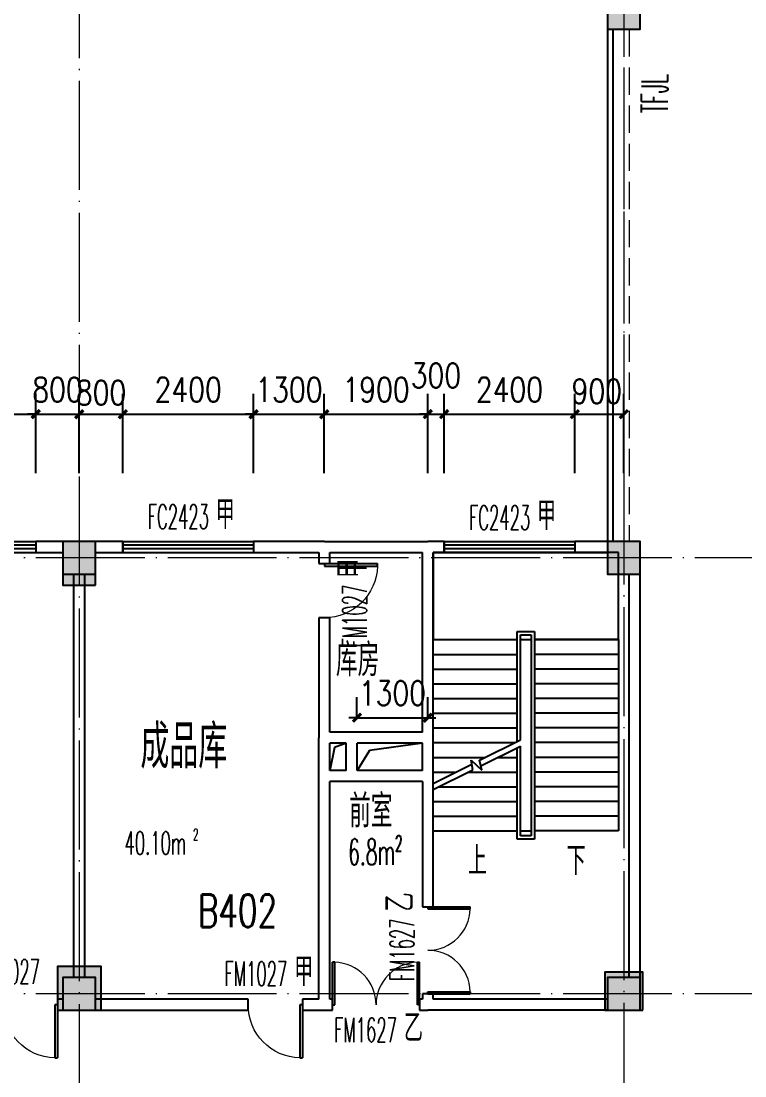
# Model space of a CAD drawing. Extents: x 1417642 to 3570900, y 124798 to 1191112.
# Drawn here: x 1563941 to 1577234, y 315712 to 335067 of the extents above; entities that cross this region are included whole.
import ezdxf

# ---------------------------------------------------------------- set-up
doc = ezdxf.new("R2010")
doc.units = 0
doc.header["$LTSCALE"] = 1000
doc.header["$MEASUREMENT"] = 0
doc.linetypes.add('DASH', pattern=[0.35, 0.25, -0.1])
doc.linetypes.add('DOTE', pattern=[2.42, 2, -0.2, 0.02, -0.2])
doc.layers.get('0').update_dxf_attribs({"linetype": 'CONTINUOUS'})
doc.layers.get('Defpoints').update_dxf_attribs({"linetype": 'CONTINUOUS'})
for name, color, linetype in [('colu', 2, 'CONTINUOUS'), ('COLUMN', 9, 'CONTINUOUS'), ('DIM_SYMB', 3, 'CONTINUOUS'), ('DOTE', 1, 'DOTE'), ('LATRINE', 6, 'CONTINUOUS'), ('PUB_DIM', 3, 'CONTINUOUS'), ('PUB_HATCH', 8, 'CONTINUOUS'), ('PUB_TEXT', 40, 'CONTINUOUS'), ('SPACE', 7, 'CONTINUOUS'), ('STAIR', 2, 'CONTINUOUS'), ('tiaozheng', 20, 'CONTINUOUS'), ('WALL', 4, 'CONTINUOUS'), ('WINDOW', 2, 'CONTINUOUS'), ('WINDOW_TEXT', 7, 'CONTINUOUS'), ('填充', 252, 'CONTINUOUS'), ('柱填充', 8, 'CONTINUOUS')]:
    doc.layers.add(name, color=color, linetype=linetype)
doc.styles.add('_TCH_DIM', font='ROMANS', dxfattribs={"width": 0.7, "bigfont": 'Z'})
doc.styles.add('_TCH_SPACE', font='ROMANS', dxfattribs={"width": 0.7, "height": 5, "bigfont": 'Z'})
doc.styles.add('_TCH_WINDOW', font='ROMANS.shx', dxfattribs={"width": 0.7, "height": 400, "bigfont": 'Z.shx'})
doc.styles.add('DIM_FONT', font='SIMPLEX.shx', dxfattribs={"width": 0.8})
doc.styles.add('Z', font='ROMANS', dxfattribs={"width": 0.7, "bigfont": 'Z'})
doc.dimstyles.new('DIMN150', dxfattribs={"dimscale": 1.5, "dimtxt": 300, "dimasz": 100, "dimexe": 250, "dimexo": 300, "dimgap": 150, "dimtad": 1, "dimdec": 0, "dimzin": 0, "dimdsep": 46, "dimtxsty": 'DIM_FONT', "dimblk": 'ARCHTICK', "dimcen": 0.09, "dimdle": 1.5, "dimclrt": 7, "dimazin": 2, "dimtfac": 1, "dimtdec": 0, "dimtix": 1, "dimtmove": 2, "dimatfit": 3, "dimldrblk": 'ARCHTICK', "dimfxl": 1, "dimtolj": 1, "dimtzin": 0, "dimarcsym": 0})

# ---------------------------------------------------------------- blocks, each defined once
blk = doc.blocks.new('i89')
at = {"layer": '柱填充'}
h = blk.add_hatch(color=256, dxfattribs=at)
h.paths.add_polyline_path([(1555333, 501498), (1555333, 502098), (1554733, 502098), (1554733, 501498)])
h.paths.add_polyline_path([(1525733, 501498), (1525733, 502098), (1525133, 502098), (1525133, 501498)])
h.paths.add_polyline_path([(1517733, 501498), (1517733, 502098), (1517133, 502098), (1517133, 501498)])
h.paths.add_polyline_path([(1509733, 501498), (1509733, 502098), (1509133, 502098), (1509133, 501498)])
h.paths.add_polyline_path([(1501733, 501498), (1501733, 502098), (1501133, 502098), (1501133, 501498)])
h.paths.add_polyline_path([(1498133, 501498), (1498133, 502098), (1497533, 502098), (1497533, 501498)])
h.paths.add_polyline_path([(1498133, 529448), (1498133, 530148), (1497433, 530148), (1497433, 529448)])
h.paths.add_polyline_path([(1498133, 537448), (1498133, 538148), (1497433, 538148), (1497433, 537448)])
h.paths.add_polyline_path([(1541783, 545398), (1541783, 546098), (1541083, 546098), (1541083, 545398)])
h.paths.add_polyline_path([(1565333, 559098), (1565333, 559698), (1564733, 559698), (1564733, 559098)])
h.paths.add_polyline_path([(1565383, 549098), (1565383, 549798), (1564683, 549798), (1564683, 549098)])
h.paths.add_polyline_path([(1565333, 545498), (1565333, 546098), (1564733, 546098), (1564733, 545498)])
h.paths.add_polyline_path([(1565383, 538098), (1564683, 538098), (1564683, 537498), (1565383, 537498)])
h.paths.add_polyline_path([(1565333, 529498), (1565333, 530098), (1564733, 530098), (1564733, 529498)])
h.paths.add_polyline_path([(1565333, 519498), (1565333, 520098), (1564733, 520098), (1564733, 519498)])
h.paths.add_polyline_path([(1565333, 511498), (1565333, 512098), (1564733, 512098), (1564733, 511498)])
h.paths.add_polyline_path([(1565333, 501498), (1565333, 502098), (1564733, 502098), (1564733, 501498)])
h.paths.add_polyline_path([(1555333, 559098), (1555333, 559698), (1554733, 559698), (1554733, 559098)])
h.paths.add_polyline_path([(1555333, 549098), (1555333, 549698), (1554733, 549698), (1554733, 549098)])
h.paths.add_polyline_path([(1555333, 545498), (1555333, 546098), (1554733, 546098), (1554733, 545498)])
h.paths.add_polyline_path([(1555333, 537498), (1555333, 538098), (1554733, 538098), (1554733, 537498)])
h.paths.add_polyline_path([(1555433, 529448), (1555433, 530148), (1554733, 530148), (1554733, 529448)])
h.paths.add_polyline_path([(1555433, 519448), (1555433, 520148), (1554733, 520148), (1554733, 519448)])
h.paths.add_polyline_path([(1555433, 511498), (1555433, 512198), (1554733, 512198), (1554733, 511498)])
h.paths.add_polyline_path([(1551733, 557298), (1551733, 557898), (1551133, 557898), (1551133, 557298)])
h.paths.add_polyline_path([(1551783, 549098), (1551783, 549798), (1551083, 549798), (1551083, 549098)])
h.paths.add_polyline_path([(1551733, 545498), (1551733, 546098), (1551133, 546098), (1551133, 545498)])
h.paths.add_polyline_path([(1551733, 537498), (1551733, 538098), (1551133, 538098), (1551133, 537498)])
h.paths.add_polyline_path([(1551733, 529498), (1551733, 530098), (1551133, 530098), (1551133, 529498)])
h.paths.add_polyline_path([(1551733, 519498), (1551733, 520098), (1551133, 520098), (1551133, 519498)])
h.paths.add_polyline_path([(1551783, 511498), (1551783, 512198), (1551083, 512198), (1551083, 511498)])
h.paths.add_polyline_path([(1551733, 501498), (1551733, 502098), (1551133, 502098), (1551133, 501498)])
h.paths.add_polyline_path([(1541733, 559098), (1541733, 559698), (1541133, 559698), (1541133, 559098)])
h.paths.add_polyline_path([(1541733, 557298), (1541733, 557898), (1541133, 557898), (1541133, 557298)])
h.paths.add_polyline_path([(1541783, 549098), (1541783, 549798), (1541083, 549798), (1541083, 549098)])
h.paths.add_polyline_path([(1541733, 537498), (1541733, 538298), (1541133, 538298), (1541133, 537498)])
h.paths.add_polyline_path([(1541733, 519298), (1541733, 520098), (1541133, 520098), (1541133, 519298)])
h.paths.add_polyline_path([(1541833, 511498), (1541833, 512298), (1541033, 512298), (1541033, 511498)])
h.paths.add_polyline_path([(1541733, 501498), (1541733, 502098), (1541133, 502098), (1541133, 501498)])
h.paths.add_polyline_path([(1533733, 559098), (1533733, 559698), (1533133, 559698), (1533133, 559098)])
h.paths.add_polyline_path([(1533783, 549098), (1533783, 549798), (1533083, 549798), (1533083, 549098)])
h.paths.add_polyline_path([(1533733, 545498), (1533733, 546098), (1533133, 546098), (1533133, 545498)])
h.paths.add_polyline_path([(1533733, 537498), (1533733, 538298), (1533133, 538298), (1533133, 537498)])
h.paths.add_polyline_path([(1533733, 519298), (1533733, 520098), (1533133, 520098), (1533133, 519298)])
h.paths.add_polyline_path([(1533833, 511498), (1533833, 512298), (1533033, 512298), (1533033, 511498)])
h.paths.add_polyline_path([(1533733, 501498), (1533733, 502098), (1533133, 502098), (1533133, 501498)])
h.paths.add_polyline_path([(1525733, 559098), (1525733, 559698), (1525133, 559698), (1525133, 559098)])
h.paths.add_polyline_path([(1525783, 549098), (1525783, 549798), (1525083, 549798), (1525083, 549098)])
h.paths.add_polyline_path([(1525733, 545498), (1525733, 546098), (1525133, 546098), (1525133, 545498)])
h.paths.add_polyline_path([(1525733, 537498), (1525733, 538298), (1525133, 538298), (1525133, 537498)])
h.paths.add_polyline_path([(1525733, 519298), (1525733, 520098), (1525133, 520098), (1525133, 519298)])
h.paths.add_polyline_path([(1525833, 511498), (1525833, 512298), (1525033, 512298), (1525033, 511498)])
h.paths.add_polyline_path([(1517733, 559098), (1517733, 559698), (1517133, 559698), (1517133, 559098)])
h.paths.add_polyline_path([(1517783, 549098), (1517783, 549798), (1517083, 549798), (1517083, 549098)])
h.paths.add_polyline_path([(1517733, 545498), (1517733, 546098), (1517133, 546098), (1517133, 545498)])
h.paths.add_polyline_path([(1517733, 537498), (1517733, 538298), (1517133, 538298), (1517133, 537498)])
h.paths.add_polyline_path([(1517733, 519298), (1517733, 520098), (1517133, 520098), (1517133, 519298)])
h.paths.add_polyline_path([(1517833, 511498), (1517833, 512298), (1517033, 512298), (1517033, 511498)])
h.paths.add_polyline_path([(1509733, 559098), (1509733, 559698), (1509133, 559698), (1509133, 559098)])
h.paths.add_polyline_path([(1509783, 549098), (1509783, 549798), (1509083, 549798), (1509083, 549098)])
h.paths.add_polyline_path([(1509733, 545498), (1509733, 546098), (1509133, 546098), (1509133, 545498)])
h.paths.add_polyline_path([(1509733, 537498), (1509733, 538298), (1509133, 538298), (1509133, 537498)])
h.paths.add_polyline_path([(1509733, 519298), (1509733, 520098), (1509133, 520098), (1509133, 519298)])
h.paths.add_polyline_path([(1509833, 511498), (1509833, 512298), (1509033, 512298), (1509033, 511498)])
h.paths.add_polyline_path([(1509733, 480798), (1509733, 481398), (1509133, 481398), (1509133, 480798)])
h.paths.add_polyline_path([(1501733, 559098), (1501733, 559698), (1501133, 559698), (1501133, 559098)])
h.paths.add_polyline_path([(1501733, 549098), (1501733, 549698), (1501133, 549698), (1501133, 549098)])
h.paths.add_polyline_path([(1501733, 545498), (1501733, 546098), (1501133, 546098), (1501133, 545498)])
h.paths.add_polyline_path([(1501733, 537498), (1501733, 538098), (1501133, 538098), (1501133, 537498)])
h.paths.add_polyline_path([(1501733, 529498), (1501733, 530098), (1501133, 530098), (1501133, 529498)])
h.paths.add_polyline_path([(1501733, 519498), (1501733, 520098), (1501133, 520098), (1501133, 519498)])
h.paths.add_polyline_path([(1501833, 511498), (1501833, 512198), (1501133, 512198), (1501133, 511498)])
h.paths.add_polyline_path([(1501733, 480798), (1501733, 481398), (1501133, 481398), (1501133, 480798)])
h.paths.add_polyline_path([(1498133, 559098), (1498133, 559698), (1497533, 559698), (1497533, 559098)])
h.paths.add_polyline_path([(1498183, 549098), (1498183, 549798), (1497483, 549798), (1497483, 549098)])
h.paths.add_polyline_path([(1498133, 545498), (1498133, 546098), (1497533, 546098), (1497533, 545498)])
h.paths.add_polyline_path([(1498133, 519448), (1498133, 520148), (1497433, 520148), (1497433, 519448)])
h.paths.add_polyline_path([(1498133, 511448), (1498133, 512148), (1497433, 512148), (1497433, 511448)])
h.paths.add_polyline_path([(1498133, 480798), (1498133, 481398), (1497533, 481398), (1497533, 480798)])
h.paths.add_polyline_path([(1488133, 559098), (1488133, 559698), (1487533, 559698), (1487533, 559098)])
h.paths.add_polyline_path([(1488233, 549098), (1488233, 549798), (1487533, 549798), (1487533, 549098)])
h.paths.add_polyline_path([(1488133, 545498), (1488133, 546098), (1487533, 546098), (1487533, 545498)])
h.paths.add_polyline_path([(1488133, 537498), (1488133, 538098), (1487533, 538098), (1487533, 537498)])
h.paths.add_polyline_path([(1488133, 529498), (1488133, 530098), (1487533, 530098), (1487533, 529498)])
h.paths.add_polyline_path([(1488133, 519498), (1488133, 520098), (1487533, 520098), (1487533, 519498)])
h.paths.add_polyline_path([(1488133, 511498), (1488133, 512098), (1487533, 512098), (1487533, 511498)])
h.paths.add_polyline_path([(1488133, 501498), (1488133, 502098), (1487533, 502098), (1487533, 501498)])
h.paths.add_polyline_path([(1488133, 480798), (1488133, 481398), (1487533, 481398), (1487533, 480798)])
h.paths.add_polyline_path([(1498133, 484398), (1498133, 485198), (1497433, 485198), (1497433, 484398)])
h.paths.add_polyline_path([(1498134, 496298), (1498134, 497098), (1497433, 497098), (1497433, 496298)])
h.paths.add_polyline_path([(1487533, 497098), (1487533, 496298), (1488233, 496298), (1488233, 497098)])
h.paths.add_polyline_path([(1487533, 485198), (1487533, 484398), (1488233, 484398), (1488233, 485198)])
h.paths.add_polyline_path([(1509733, 496298), (1509733, 497098), (1509033, 497098), (1509033, 496298)])
h.paths.add_polyline_path([(1509733, 484398), (1509733, 485198), (1509033, 485198), (1509033, 484398)])
at = {"layer": 'colu'}
for points in [[(1551733, 529498), (1551733, 530098), (1551133, 530098), (1551133, 529498)], [(1541733, 519298), (1541733, 520098), (1541133, 520098), (1541133, 519298)], [(1551733, 519498), (1551733, 520098), (1551133, 520098), (1551133, 519498)], [(1541833, 511498), (1541833, 512298), (1541033, 512298), (1541033, 511498)], [(1551783, 511498), (1551783, 512198), (1551083, 512198), (1551083, 511498)]]:
    blk.add_lwpolyline(points, close=True, dxfattribs=at)
blk = doc.blocks.new('_ArchTick')
at = {"color": 0, "linetype": 'ByBlock', "const_width": 0.4}
blk.add_lwpolyline([(-0.5, -0.5), (0.5, 0.5)], dxfattribs=at)
blk = doc.blocks.new('*D930')
at = {"layer": 'Defpoints', "color": 0}
for p in [(1571410, 322285), (1570110, 321817), (1571410, 321817)]:
    blk.add_point(p, dxfattribs=at)
at = {"layer": 'PUB_DIM', "color": 0, "lineweight": -2}
for p, q in [((1570110, 322267), (1570110, 322660)), ((1571410, 322267), (1571410, 322660)), ((1570110, 322285), (1569960, 322285)), ((1570110, 322285), (1571410, 322285)), ((1571410, 322285), (1571560, 322285))]:
    blk.add_line(p, q, dxfattribs=at)
at = {"layer": 'PUB_DIM', "color": 0, "lineweight": -2, "xscale": 150, "yscale": 150, "zscale": 150}
blk.add_blockref('_ArchTick', (1570110, 322285), dxfattribs=at)
at = {"layer": 'PUB_DIM', "color": 0, "lineweight": -2, "xscale": 150, "yscale": 150, "zscale": 150, "rotation": 180}
blk.add_blockref('_ArchTick', (1571410, 322285), dxfattribs=at)
at = {"layer": 'PUB_DIM', "color": 7, "insert": (1570760, 322735), "char_height": 450, "attachment_point": 5, "style": 'DIM_FONT'}
blk.add_mtext('\\A1;1300', dxfattribs=at)
blk = doc.blocks.new('*D1508')
at = {"layer": 'Defpoints', "color": 0}
for p in [(1564210, 327854), (1561810, 326319), (1564210, 326319)]:
    blk.add_point(p, dxfattribs=at)
at = {"layer": 'PUB_DIM', "color": 0, "lineweight": -2}
for p, q in [((1561810, 326769), (1561810, 328229)), ((1564210, 326769), (1564210, 328229)), ((1561808, 327854), (1564213, 327854))]:
    blk.add_line(p, q, dxfattribs=at)
at = {"layer": 'PUB_DIM', "color": 0, "lineweight": -2, "xscale": 150, "yscale": 150, "zscale": 150, "rotation": 180}
blk.add_blockref('_ArchTick', (1561810, 327854), dxfattribs=at)
at = {"layer": 'PUB_DIM', "color": 0, "lineweight": -2, "xscale": 150, "yscale": 150, "zscale": 150}
blk.add_blockref('_ArchTick', (1564210, 327854), dxfattribs=at)
at = {"layer": 'PUB_DIM', "color": 7, "insert": (1563010, 328304), "char_height": 450, "attachment_point": 5, "style": 'DIM_FONT'}
blk.add_mtext('\\A1;2400', dxfattribs=at)
blk = doc.blocks.new('*D1509')
at = {"layer": 'Defpoints', "color": 0}
for p in [(1565010, 327854), (1564210, 326319), (1565010, 326319)]:
    blk.add_point(p, dxfattribs=at)
at = {"layer": 'PUB_DIM', "color": 0, "lineweight": -2}
for p, q in [((1564210, 326769), (1564210, 328229)), ((1565010, 326769), (1565010, 328229)), ((1564210, 327854), (1564060, 327854)), ((1564210, 327854), (1565010, 327854)), ((1565010, 327854), (1565160, 327854))]:
    blk.add_line(p, q, dxfattribs=at)
at = {"layer": 'PUB_DIM', "color": 0, "lineweight": -2, "xscale": 150, "yscale": 150, "zscale": 150}
blk.add_blockref('_ArchTick', (1564210, 327854), dxfattribs=at)
at = {"layer": 'PUB_DIM', "color": 0, "lineweight": -2, "xscale": 150, "yscale": 150, "zscale": 150, "rotation": 180}
blk.add_blockref('_ArchTick', (1565010, 327854), dxfattribs=at)
at = {"layer": 'PUB_DIM', "color": 7, "insert": (1564610, 328304), "char_height": 450, "attachment_point": 5, "style": 'DIM_FONT'}
blk.add_mtext('\\A1;800', dxfattribs=at)
blk = doc.blocks.new('*D1510')
at = {"layer": 'Defpoints', "color": 0}
for p in [(1565810, 327854), (1565010, 326319), (1565810, 326319)]:
    blk.add_point(p, dxfattribs=at)
at = {"layer": 'PUB_DIM', "color": 0, "lineweight": -2}
for p, q in [((1565010, 326769), (1565010, 328229)), ((1565810, 326769), (1565810, 328229)), ((1565008, 327854), (1565813, 327854))]:
    blk.add_line(p, q, dxfattribs=at)
at = {"layer": 'PUB_DIM', "color": 0, "lineweight": -2, "xscale": 150, "yscale": 150, "zscale": 150, "rotation": 180}
blk.add_blockref('_ArchTick', (1565010, 327854), dxfattribs=at)
at = {"layer": 'PUB_DIM', "color": 0, "lineweight": -2, "xscale": 150, "yscale": 150, "zscale": 150}
blk.add_blockref('_ArchTick', (1565810, 327854), dxfattribs=at)
at = {"layer": 'PUB_DIM', "color": 7, "insert": (1565410, 328249), "char_height": 450, "attachment_point": 5, "style": 'DIM_FONT'}
blk.add_mtext('\\A1;800', dxfattribs=at)
blk = doc.blocks.new('*D1511')
at = {"layer": 'Defpoints', "color": 0}
for p in [(1568210, 327854), (1565810, 326319), (1568210, 326319)]:
    blk.add_point(p, dxfattribs=at)
at = {"layer": 'PUB_DIM', "color": 0, "lineweight": -2}
for p, q in [((1565810, 326769), (1565810, 328229)), ((1568210, 326769), (1568210, 328229)), ((1565808, 327854), (1568213, 327854))]:
    blk.add_line(p, q, dxfattribs=at)
at = {"layer": 'PUB_DIM', "color": 0, "lineweight": -2, "xscale": 150, "yscale": 150, "zscale": 150, "rotation": 180}
blk.add_blockref('_ArchTick', (1565810, 327854), dxfattribs=at)
at = {"layer": 'PUB_DIM', "color": 0, "lineweight": -2, "xscale": 150, "yscale": 150, "zscale": 150}
blk.add_blockref('_ArchTick', (1568210, 327854), dxfattribs=at)
at = {"layer": 'PUB_DIM', "color": 7, "insert": (1567010, 328304), "char_height": 450, "attachment_point": 5, "style": 'DIM_FONT'}
blk.add_mtext('\\A1;2400', dxfattribs=at)
blk = doc.blocks.new('*D1512')
at = {"layer": 'Defpoints', "color": 0}
for p in [(1569510, 327854), (1568210, 326319), (1569510, 326319)]:
    blk.add_point(p, dxfattribs=at)
at = {"layer": 'PUB_DIM', "color": 0, "lineweight": -2}
for p, q in [((1568210, 326769), (1568210, 328229)), ((1569510, 326769), (1569510, 328229)), ((1568210, 327854), (1568060, 327854)), ((1568210, 327854), (1569510, 327854)), ((1569510, 327854), (1569660, 327854))]:
    blk.add_line(p, q, dxfattribs=at)
at = {"layer": 'PUB_DIM', "color": 0, "lineweight": -2, "xscale": 150, "yscale": 150, "zscale": 150}
blk.add_blockref('_ArchTick', (1568210, 327854), dxfattribs=at)
at = {"layer": 'PUB_DIM', "color": 0, "lineweight": -2, "xscale": 150, "yscale": 150, "zscale": 150, "rotation": 180}
blk.add_blockref('_ArchTick', (1569510, 327854), dxfattribs=at)
at = {"layer": 'PUB_DIM', "color": 7, "insert": (1568860, 328304), "char_height": 450, "attachment_point": 5, "style": 'DIM_FONT'}
blk.add_mtext('\\A1;1300', dxfattribs=at)
blk = doc.blocks.new('*D1513')
at = {"layer": 'Defpoints', "color": 0}
for p in [(1571410, 327854), (1569510, 326319), (1571410, 326319)]:
    blk.add_point(p, dxfattribs=at)
at = {"layer": 'PUB_DIM', "color": 0, "lineweight": -2}
for p, q in [((1569510, 326769), (1569510, 328229)), ((1571410, 326769), (1571410, 328229)), ((1569508, 327854), (1571413, 327854))]:
    blk.add_line(p, q, dxfattribs=at)
at = {"layer": 'PUB_DIM', "color": 0, "lineweight": -2, "xscale": 150, "yscale": 150, "zscale": 150, "rotation": 180}
blk.add_blockref('_ArchTick', (1569510, 327854), dxfattribs=at)
at = {"layer": 'PUB_DIM', "color": 0, "lineweight": -2, "xscale": 150, "yscale": 150, "zscale": 150}
blk.add_blockref('_ArchTick', (1571410, 327854), dxfattribs=at)
at = {"layer": 'PUB_DIM', "color": 7, "insert": (1570460, 328304), "char_height": 450, "attachment_point": 5, "style": 'DIM_FONT'}
blk.add_mtext('\\A1;1900', dxfattribs=at)
blk = doc.blocks.new('*D1514')
at = {"layer": 'Defpoints', "color": 0}
for p in [(1571710, 327854), (1571410, 326319), (1571710, 326319)]:
    blk.add_point(p, dxfattribs=at)
at = {"layer": 'PUB_DIM', "color": 0, "lineweight": -2}
for p, q in [((1571410, 326769), (1571410, 328229)), ((1571710, 326769), (1571710, 328229)), ((1571410, 327854), (1571260, 327854)), ((1571410, 327854), (1571710, 327854)), ((1571710, 327854), (1571860, 327854))]:
    blk.add_line(p, q, dxfattribs=at)
at = {"layer": 'PUB_DIM', "color": 0, "lineweight": -2, "xscale": 150, "yscale": 150, "zscale": 150}
blk.add_blockref('_ArchTick', (1571410, 327854), dxfattribs=at)
at = {"layer": 'PUB_DIM', "color": 0, "lineweight": -2, "xscale": 150, "yscale": 150, "zscale": 150, "rotation": 180}
blk.add_blockref('_ArchTick', (1571710, 327854), dxfattribs=at)
at = {"layer": 'PUB_DIM', "color": 7, "insert": (1571560, 328565), "char_height": 450, "attachment_point": 5, "style": 'DIM_FONT'}
blk.add_mtext('\\A1;300', dxfattribs=at)
blk = doc.blocks.new('*D1515')
at = {"layer": 'Defpoints', "color": 0}
for p in [(1574110, 327854), (1571710, 326319), (1574110, 326319)]:
    blk.add_point(p, dxfattribs=at)
at = {"layer": 'PUB_DIM', "color": 0, "lineweight": -2}
for p, q in [((1571710, 326769), (1571710, 328229)), ((1574110, 326769), (1574110, 328229)), ((1571708, 327854), (1574113, 327854))]:
    blk.add_line(p, q, dxfattribs=at)
at = {"layer": 'PUB_DIM', "color": 0, "lineweight": -2, "xscale": 150, "yscale": 150, "zscale": 150, "rotation": 180}
blk.add_blockref('_ArchTick', (1571710, 327854), dxfattribs=at)
at = {"layer": 'PUB_DIM', "color": 0, "lineweight": -2, "xscale": 150, "yscale": 150, "zscale": 150}
blk.add_blockref('_ArchTick', (1574110, 327854), dxfattribs=at)
at = {"layer": 'PUB_DIM', "color": 7, "insert": (1572910, 328304), "char_height": 450, "attachment_point": 5, "style": 'DIM_FONT'}
blk.add_mtext('\\A1;2400', dxfattribs=at)
blk = doc.blocks.new('*D1516')
at = {"layer": 'Defpoints', "color": 0}
for p in [(1575010, 327854), (1574110, 326319), (1575010, 326319)]:
    blk.add_point(p, dxfattribs=at)
at = {"layer": 'PUB_DIM', "color": 0, "lineweight": -2}
for p, q in [((1574110, 326769), (1574110, 328229)), ((1575010, 326769), (1575010, 328229)), ((1574108, 327854), (1575013, 327854))]:
    blk.add_line(p, q, dxfattribs=at)
at = {"layer": 'PUB_DIM', "color": 0, "lineweight": -2, "xscale": 150, "yscale": 150, "zscale": 150, "rotation": 180}
blk.add_blockref('_ArchTick', (1574110, 327854), dxfattribs=at)
at = {"layer": 'PUB_DIM', "color": 0, "lineweight": -2, "xscale": 150, "yscale": 150, "zscale": 150}
blk.add_blockref('_ArchTick', (1575010, 327854), dxfattribs=at)
at = {"layer": 'PUB_DIM', "color": 7, "insert": (1574514, 328274), "char_height": 450, "attachment_point": 5, "style": 'DIM_FONT'}
blk.add_mtext('\\A1;900', dxfattribs=at)
blk = doc.blocks.new('_FZH')
blk.add_lwpolyline([(-0.5, -0.5), (0.5, -0.5), (0.5, 0.5), (-0.5, 0.5)], close=True)
at = {"layer": 'PUB_HATCH'}
blk.add_solid([(-0.5, -0.5), (0.5, -0.5), (-0.5, 0.5), (0.5, 0.5)], dxfattribs=at)
blk = doc.blocks.new('$TCHSYS$WIN2D')
for p, q in [((-0.5, 0.5), (0.5, 0.5)), ((-0.5, 0.5), (-0.5, -0.5)), ((0.5, 0.5), (0.5, -0.5)), ((0.5, 0.1667), (-0.5, 0.1667)), ((0.5, -0.1667), (-0.5, -0.1667)), ((-0.5, -0.5), (0.5, -0.5))]:
    blk.add_line(p, q)
blk = doc.blocks.new('$DorLib2D$00000001')
for p, q in [((0.45, 0.975), (0.5, 0.975)), ((0.45, 0), (0.45, 0.975)), ((0.5, 0), (0.5, 0.975)), ((0.5, 0), (0.45, 0))]:
    blk.add_line(p, q)
at = {"lineweight": 13}
blk.add_arc((0.475, 0), 0.975, 91.4693, 180, dxfattribs=at)
blk = doc.blocks.new('$DorLib2D$00000002')
for p, q in [((-0.5, 0), (-0.5, 0.4875)), ((-0.475, 0.4875), (-0.5, 0.4875)), ((-0.475, 0), (-0.475, 0.4875)), ((0.475, 0), (0.475, 0.4875)), ((0.475, 0.4875), (0.5, 0.4875)), ((0.5, 0), (0.5, 0.4875)), ((-0.5, 0), (-0.475, 0)), ((0.5, 0), (0.475, 0))]:
    blk.add_line(p, q)
at = {"lineweight": 13}
for centre, start, end in [((-0.4875, 0), 0, 88.53072), ((0.4875, 0), 91.46928, 180)]:
    blk.add_arc(centre, 0.4875, start, end, dxfattribs=at)

msp = doc.modelspace()

# ---------------------------------------------------------------- linework, layer by layer
at = {"layer": 'DIM_SYMB'}
for points in [[(1574110.3, 320072, 0, 0, 0), (1574110.3, 324517, 0, 0, 0), (1572310.3, 324517, 0, 0, 0), (1572310.3, 322007, 120, 0, 0), (1572310.3, 321557, 0, 0, 0)], [(1572310.3, 320072, 0, 0, 0), (1572310.3, 320837, 120, 0, 0), (1572310.3, 321287, 0, 0, 0)]]:
    msp.add_lwpolyline(points, format="xyseb", dxfattribs=at)
at = {"layer": 'DOTE', "lineweight": 0}
for points in [[(1565010.3, 370268.3), (1565010.3, 259645.1)], [(1575010.3, 370290.5), (1575010.3, 259645.1)], [(1597673.8, 325217), (1501410.3, 325217)], [(1597673.8, 317217), (1501410.3, 317217)]]:
    msp.add_lwpolyline(points, dxfattribs=at)
at = {"layer": 'LATRINE', "linetype": 'DASH', "lineweight": 0, "ltscale": 2}
for p, q in [((1575010.3, 334917), (1575010.3, 325517)), ((1575110.3, 334917), (1575110.3, 325517))]:
    msp.add_line(p, q, dxfattribs=at)
at = {"layer": 'STAIR'}
for p, q in [((1574710.3, 342917), (1574710.3, 325517)), ((1574810.3, 334917), (1574810.3, 325517)), ((1574910.3, 325317), (1571510.3, 325317)), ((1571510.3, 325317), (1571510.3, 323717)), ((1574910.3, 323717), (1574910.3, 325317)), ((1573050.3, 321846.2), (1573050.3, 323867)), ((1573050.3, 323867), (1573370.3, 323867)), ((1573370.3, 323867), (1573370.3, 320057)), ((1571510.3, 321079.6), (1571510.3, 323717)), ((1571510.3, 323717), (1573050.3, 323717)), ((1571510.3, 323717), (1573050.3, 323717)), ((1573110.3, 321876.1), (1573110.3, 323807)), ((1573110.3, 323807), (1573310.3, 323807)), ((1573110.3, 321876.1), (1573110.3, 323717)), ((1573110.3, 323717), (1573310.3, 323717)), ((1573310.3, 323807), (1573310.3, 320117)), ((1573310.3, 323717), (1573310.3, 320207)), ((1574910.3, 323717), (1573370.3, 323717)), ((1573370.3, 323717), (1574910.3, 323717)), ((1574910.3, 323717), (1574910.3, 320207)), ((1571510.3, 323447), (1573050.3, 323447)), ((1574910.3, 323447), (1573370.3, 323447)), ((1571510.3, 323177), (1573050.3, 323177)), ((1574910.3, 323177), (1573370.3, 323177)), ((1571510.3, 322907), (1573050.3, 322907)), ((1574910.3, 322907), (1573370.3, 322907)), ((1571510.3, 322637), (1573050.3, 322637)), ((1574910.3, 322637), (1573370.3, 322637)), ((1571510.3, 322367), (1573050.3, 322367)), ((1574910.3, 322367), (1573370.3, 322367)), ((1571510.3, 322097), (1573050.3, 322097)), ((1574910.3, 322097), (1573370.3, 322097)), ((1572362.5, 321503.8), (1573110.3, 321876.1)), ((1571510.3, 321827), (1573011.6, 321827)), ((1572383.1, 321402.4), (1573110.3, 321764.4)), ((1573050.3, 320057), (1573050.3, 321734.5)), ((1573110.3, 320207), (1573110.3, 321764.4)), ((1573110.3, 320117), (1573110.3, 321764.4)), ((1574910.3, 321827), (1573370.3, 321827)), ((1571510.3, 321557), (1572469.3, 321557)), ((1572240.1, 321331.2), (1572204.7, 321506.1)), ((1572204.7, 321506.1), (1572399.7, 321320.8)), ((1572399.7, 321320.8), (1572362.5, 321503.8)), ((1572693.7, 321557), (1573050.3, 321557)), ((1574910.3, 321557), (1573370.3, 321557)), ((1571510.3, 321079.6), (1572219.6, 321432.7)), ((1571510.3, 320967.9), (1572240.1, 321331.2)), ((1571510.3, 321287), (1571926.9, 321287)), ((1572151.3, 321287), (1573050.3, 321287)), ((1574910.3, 321287), (1573370.3, 321287)), ((1571510.3, 320207), (1571510.3, 320967.9)), ((1571608.9, 321017), (1573050.3, 321017)), ((1574910.3, 321017), (1573370.3, 321017)), ((1571510.3, 320747), (1573050.3, 320747)), ((1574910.3, 320747), (1573370.3, 320747)), ((1571510.3, 320477), (1573050.3, 320477)), ((1574910.3, 320477), (1573370.3, 320477)), ((1571510.3, 320207), (1573050.3, 320207)), ((1573110.3, 320207), (1573310.3, 320207)), ((1574910.3, 320207), (1573370.3, 320207)), ((1573370.3, 320057), (1573050.3, 320057)), ((1573310.3, 320117), (1573110.3, 320117))]:
    msp.add_line(p, q, dxfattribs=at)
at = {"layer": 'tiaozheng', "color": 2}
for p, q in [((1569693.9, 321735.6), (1569610.3, 321317)), ((1569910.3, 321817), (1569693.9, 321735.6)), ((1571310.3, 321817), (1570337.7, 321680.3)), ((1570337.7, 321680.3), (1570110.3, 321317))]:
    msp.add_line(p, q, dxfattribs=at)
at = {"layer": 'WALL'}
for p, q in [((1564710.3, 325517), (1564210.3, 325517)), ((1564210.3, 325517), (1564210.3, 325317)), ((1565810.3, 325517), (1565310.3, 325517)), ((1565810.3, 325317), (1565810.3, 325517)), ((1569510.3, 325517), (1568210.3, 325517)), ((1568210.3, 325517), (1568210.3, 325317)), ((1569510.3, 325517), (1571410.3, 325517)), ((1571710.3, 325517), (1571410.3, 325517)), ((1571710.3, 325317), (1571710.3, 325517)), ((1574710.3, 325517), (1574110.3, 325517)), ((1574110.3, 325517), (1574110.3, 325317)), ((1564210.3, 325317), (1564710.3, 325317)), ((1565310.3, 325317), (1565810.3, 325317)), ((1568210.3, 325317), (1569410.3, 325317)), ((1569410.3, 325317), (1569410.3, 325117)), ((1569610.3, 325317), (1571310.3, 325317)), ((1569610.3, 325117), (1569610.3, 325317)), ((1571310.3, 322017), (1571310.3, 325317)), ((1571510.3, 325317), (1571710.3, 325317)), ((1571510.3, 321917), (1571510.3, 325317)), ((1574110.3, 325317), (1574710.3, 325317)), ((1569410.3, 325117), (1569610.3, 325117)), ((1564910.3, 317517), (1564910.3, 324917)), ((1565110.3, 317517), (1565110.3, 324917)), ((1575110.3, 317517), (1575110.3, 324917)), ((1575310.3, 317517), (1575310.3, 324917)), ((1569610.3, 324117), (1569410.3, 324117)), ((1569410.3, 324117), (1569410.3, 321917)), ((1569610.3, 322017), (1569610.3, 324117)), ((1569410.3, 321217), (1569410.3, 321917)), ((1570010.3, 322017), (1569610.3, 322017)), ((1571310.3, 322017), (1570010.3, 322017)), ((1571510.3, 321217), (1571510.3, 321917)), ((1569610.3, 321317), (1569610.3, 321817)), ((1569910.3, 321817), (1569610.3, 321817)), ((1569910.3, 321317), (1569910.3, 321817)), ((1570110.3, 321317), (1570110.3, 321817)), ((1571310.3, 321817), (1570110.3, 321817)), ((1571310.3, 321317), (1571310.3, 321817)), ((1569910.3, 321317), (1569610.3, 321317)), ((1571310.3, 321317), (1570110.3, 321317)), ((1569410.3, 317117), (1569410.3, 321217)), ((1569610.3, 317117), (1569610.3, 321117)), ((1570010.3, 321117), (1569610.3, 321117)), ((1571310.3, 321117), (1570010.3, 321117)), ((1571310.3, 321117), (1571310.3, 318817)), ((1571510.3, 318817), (1571510.3, 321217)), ((1571310.3, 318817), (1571510.3, 318817)), ((1564710.3, 317117), (1564610.3, 317117)), ((1564610.3, 317117), (1564610.3, 316917)), ((1568110.3, 317117), (1565310.3, 317117)), ((1568110.3, 316917), (1568110.3, 317117)), ((1569410.3, 317117), (1569110.3, 317117)), ((1569110.3, 317117), (1569110.3, 316917)), ((1569660.3, 317117), (1569610.3, 317117)), ((1569660.3, 316917), (1569660.3, 317117)), ((1571310.3, 317117), (1571260.3, 317117)), ((1571260.3, 317117), (1571260.3, 316917)), ((1571510.3, 317217), (1571310.3, 317217)), ((1571310.3, 317217), (1571310.3, 317117)), ((1571510.3, 317117), (1571510.3, 317217)), ((1574710.3, 317117), (1571510.3, 317117)), ((1564610.3, 316917), (1564710.3, 316917)), ((1565310.3, 316917), (1568110.3, 316917)), ((1569110.3, 316917), (1569510.3, 316917)), ((1569510.3, 316917), (1569660.3, 316917)), ((1571260.3, 316917), (1571410.3, 316917)), ((1574710.3, 316917), (1571410.3, 316917))]:
    msp.add_line(p, q, dxfattribs=at)

# ---------------------------------------------------------------- block references
at = {"layer": 'COLUMN', "lineweight": 0, "xscale": 600, "yscale": 600, "zscale": 600}
for p in [(1575010.3, 335217), (1565010.3, 325217), (1575010.3, 325217), (1565010.3, 317217), (1575010.3, 317217)]:
    msp.add_blockref('_FZH', p, dxfattribs=at)
at = {"layer": 'tiaozheng'}
msp.add_blockref('i89', (23577.2, -194581.3), dxfattribs=at)
at = {"layer": 'WINDOW', "color": 2, "xscale": 2400, "yscale": 200, "zscale": 2400}
for p in [(1563010.3, 325417), (1567010.3, 325417), (1572910.3, 325417)]:
    msp.add_blockref('$TCHSYS$WIN2D', p, dxfattribs=at)
at = {"layer": 'WINDOW', "lineweight": 0}
for name, p, xscale, yscale, zscale, rotation in [('$DorLib2D$00000001', (1569510.3, 324617), 1000, -1000, 1000, 90), ('$DorLib2D$00000002', (1571410.3, 318017), -1600, -1600, -1600, 90), ('$DorLib2D$00000002', (1570460.3, 317017), -1600, -1600, -1600, 180), ('$DorLib2D$00000001', (1568610.3, 317017), -1000, 1000, -1000, 180)]:
    msp.add_blockref(name, p, dxfattribs=dict(at, xscale=xscale, yscale=yscale, zscale=zscale, rotation=rotation))
ref = msp.add_blockref('$DorLib2D$00000001', (1564110.3, 317017), dxfattribs=dict(at, xscale=-1000, yscale=1000, zscale=-1000, rotation=180))
ref.add_attrib('A', 'M1027', (1563304.7, 317402), dxfattribs={"layer": 'WINDOW_TEXT', "lineweight": 0, "height": 446.25, "style": '_TCH_WINDOW', "width": 0.494118})

# ---------------------------------------------------------------- texts
at = {"layer": 'PUB_TEXT', "style": 'Z', "width": 0.525}
msp.add_text('TFJL', height=480, rotation=90, dxfattribs=at).set_placement((1575815.4, 333376.1))
at = {"layer": 'PUB_TEXT'}
for s, height, style, width, p in [('库房', 600, 'Z', 0.7, (1569723.8, 323044.1)), ('前室', 600, 'Z', 0.7, (1569965.3, 320271.7)), ('6.8m%%178', 480, 'Z', 0.525, (1569948.3, 319582.8, 0)), ('上', 525, '_TCH_DIM', 0.7, (1572146.8, 319396.8)), ('下', 525, '_TCH_DIM', 0.7, (1573961.3, 319396.8))]:
    msp.add_text(s, height=height, dxfattribs=dict(at, style=style, width=width)).set_placement(p)
at = {"layer": 'PUB_TEXT', "color": 1, "lineweight": 60, "style": 'Z', "width": 0.7}
msp.add_text('B402', height=600, dxfattribs=at).set_placement((1567186.2, 318443.5))
at = {"layer": 'SPACE', "style": '_TCH_SPACE', "width": 0.525}
for s, height, p in [('40.10m', 420, (1565842, 319774.3)), ('2', 210, (1567102, 320036.8))]:
    msp.add_text(s, height=height, dxfattribs=at).set_placement(p)
at = {"layer": 'WINDOW_TEXT', "color": 2, "style": '_TCH_WINDOW'}
for s, height, width, p in [('FC2423', 446.25, 0.494118, (1566266.9, 325749.8)), ('甲', 525, 0.7, (1567516.4, 325749.8)), ('FC2423', 446.25, 0.494118, (1572166.9, 325729.2)), ('甲', 525, 0.7, (1573416.4, 325729.2))]:
    msp.add_text(s, height=height, dxfattribs=dict(at, width=width)).set_placement(p)
at = {"layer": 'WINDOW_TEXT', "style": '_TCH_WINDOW'}
for s, height, width, p in [('甲', 525, 0.7, (1570288.7, 324852.3)), ('FM1027', 446.25, 0.494118, (1570288.7, 323571.3)), ('乙', 525, 0.7, (1571160.3, 318728.7)), ('FM1627', 446.25, 0.494118, (1571160.3, 317447.7))]:
    msp.add_text(s, height=height, rotation=90, dxfattribs=dict(at, width=width)).set_placement(p)
for s, height, width, p in [('甲', 525, 0.7, (1568957.8, 317362.6)), ('FM1027', 446.25, 0.494118, (1567676.8, 317362.6)), ('乙', 525, 0.7, (1570972, 316333.6)), ('FM1627', 446.25, 0.494118, (1569691, 316333.6))]:
    msp.add_text(s, height=height, dxfattribs=dict(at, width=width)).set_placement(p)
at = {"layer": '填充', "insert": (1566132, 322155), "char_height": 800, "width": 2242.321, "attachment_point": 1, "style": '_TCH_WINDOW'}
msp.add_mtext('{\\C2;成品库}', dxfattribs=at)

# ---------------------------------------------------------------- dimensions: what is measured, and where the dimension line sits
at = {"layer": 'PUB_DIM'}
for base, p1, p2, picture, middle in [((1571710.3, 327854.3), (1571410.3, 326318.5), (1571710.3, 326318.5), '*D1514', (1571560.3, 328564.8)), ((1565810.3, 327854.3), (1565010.3, 326318.5), (1565810.3, 326318.5), '*D1510', (1565410.3, 328249)), ((1575010.3, 327854.3), (1574110.3, 326318.5), (1575010.3, 326318.5), '*D1516', (1574514.3, 328274))]:
    dim = msp.add_linear_dim(base=base, p1=p1, p2=p2, angle=0, dimstyle='DIMN150', dxfattribs=at)
    dim.commit()
    dim.dimension.update_dxf_attribs({"geometry": picture, "text_midpoint": middle, "dimtype": 129})
for p1, p2, distance, picture, middle in [((1561810.3, 326318.5), (1564210.3, 326318.5), 1535.8, '*D1508', (1563010.3, 328304.3)), ((1564210.3, 326318.5), (1565010.3, 326318.5), 1535.8, '*D1509', (1564610.3, 328304.3)), ((1565810.3, 326318.5), (1568210.3, 326318.5), 1535.8, '*D1511', (1567010.3, 328304.3)), ((1568210.3, 326318.5), (1569510.3, 326318.5), 1535.8, '*D1512', (1568860.3, 328304.3)), ((1569510.3, 326318.5), (1571410.3, 326318.5), 1535.8, '*D1513', (1570460.3, 328304.3)), ((1571710.3, 326318.5), (1574110.3, 326318.5), 1535.8, '*D1515', (1572910.3, 328304.3)), ((1570110.3, 321817), (1571410.3, 321817), 468, '*D930', (1570760.3, 322735.1))]:
    dim = msp.add_aligned_dim(p1=p1, p2=p2, distance=distance, dimstyle='DIMN150', dxfattribs=at)
    dim.commit()
    dim.dimension.update_dxf_attribs({"geometry": picture, "text_midpoint": middle})

doc.saveas('drawing.dxf')
